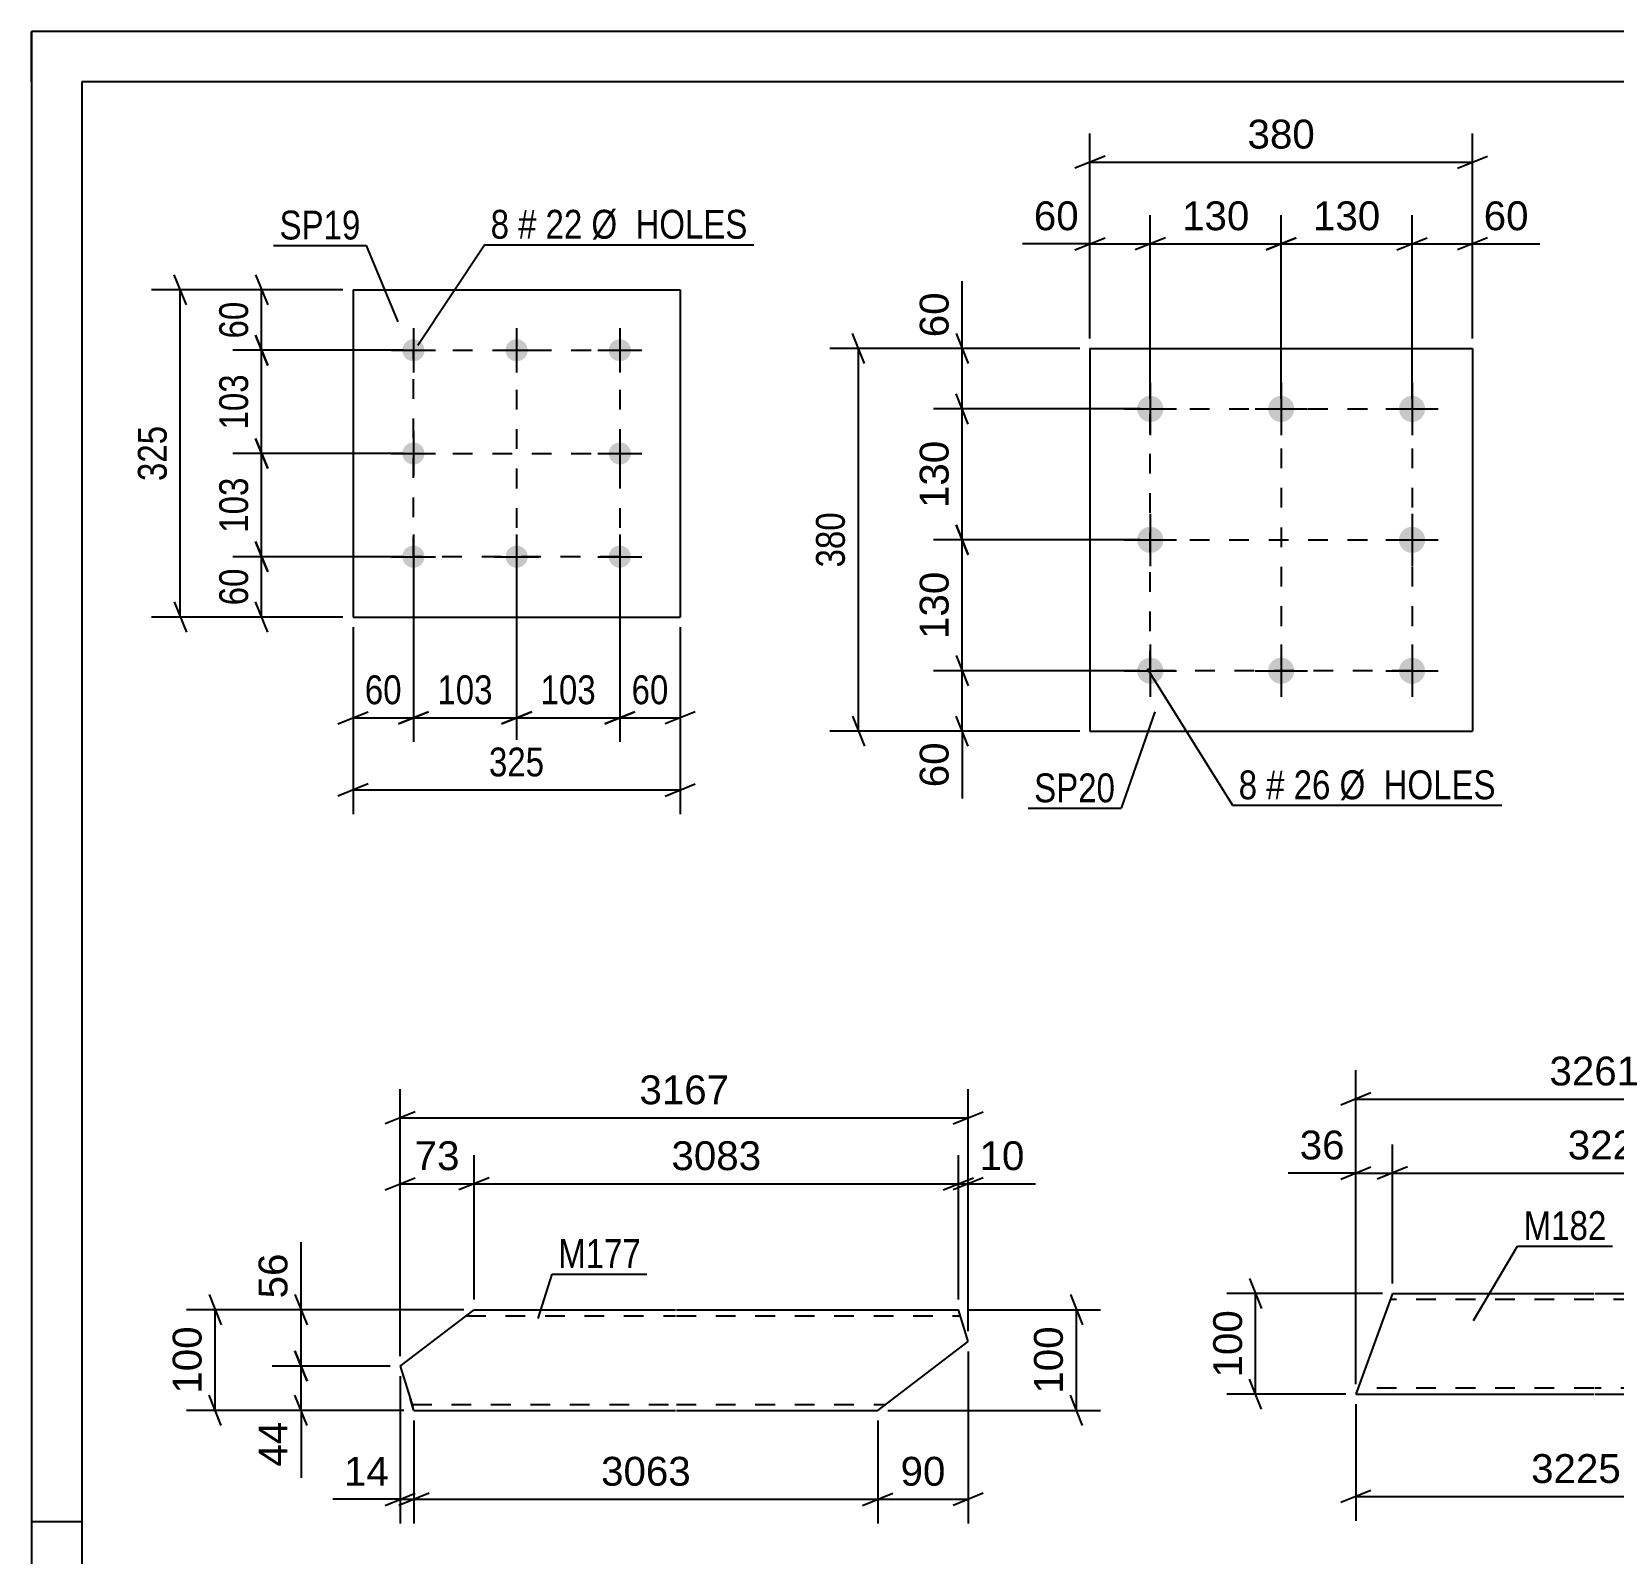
# Model space of a CAD drawing. Header units: millimetres. Extents: x 0 to 3371, y 0 to 1899.
# Drawn here: x 0 to 157.1, y 145.9 to 297 of the extents above; entities that cross this region are included whole.
import ezdxf

# ---------------------------------------------------------------- set-up
doc = ezdxf.new("R2010")
doc.units = ezdxf.units.MM
doc.linetypes.add('DXK_LINE_DOT2', pattern=[3.9198, 1.9599, -1.9599])
doc.styles.add('Arial', font='ARIAL.TTF', dxfattribs={"height": 0.2})
doc.styles.add('Arial Narrow', font='ARIALN.TTF', dxfattribs={"height": 0.2})

# ---------------------------------------------------------------- blocks, each defined once
blk = doc.blocks.new('Unknown-203761935-1135 - 11303')
at = {"color": 5, "linetype": 'Continuous'}
for p, q in [((420, 297), (0, 297)), ((0, 297), (0, 0)), ((0, 292), (0, 297)), ((415, 292), (5, 292)), ((5, 292), (5, 5)), ((5, 149), (0, 149))]:
    blk.add_line(p, q, dxfattribs=at)
blk = doc.blocks.new('Part-203761935-6361 - 6355')
at = {"color": 2, "linetype": 'Continuous'}
for p, q in [((135.18, 171.69), (131.54, 161.69)), ((135.18, 171.69), (155.18, 171.69)), ((155.28, 171.69), (178.92, 171.69)), ((178.88, 171.6), (175.28, 161.69)), ((178.92, 171.69), (178.88, 171.6)), ((131.54, 161.69), (155.18, 161.69)), ((155.28, 161.69), (175.28, 161.69))]:
    blk.add_line(p, q, dxfattribs=at)
at = {"color": 7, "linetype": 'DXK_LINE_DOT2'}
for p, q in [((155.18, 171.09), (134.96, 171.09)), ((178.7, 171.09), (155.28, 171.09)), ((155.18, 162.29), (131.76, 162.29)), ((175.5, 162.29), (155.28, 162.29))]:
    blk.add_line(p, q, dxfattribs=at)
blk = doc.blocks.new('Part-203761935-6753 - 6747')
at = {"color": 2, "linetype": 'Continuous'}
for p, q in [((105.13, 265.53), (105.13, 227.53)), ((105.13, 265.53), (143.13, 265.53)), ((143.13, 265.53), (143.13, 227.53)), ((105.13, 227.53), (143.13, 227.53))]:
    blk.add_line(p, q, dxfattribs=at)
blk = doc.blocks.new('Bolt-203761935-6786 - 6747')
at = {"linetype": 'Continuous'}
for points in [[(111.13, 260.83, -1), (111.13, 258.23, -1)], [(124.13, 260.83, -1), (124.13, 258.23, -1)], [(137.13, 260.83, -1), (137.13, 258.23, -1)], [(111.13, 247.83, -1), (111.13, 245.23, -1)], [(137.13, 247.83, -1), (137.13, 245.23, -1)], [(111.13, 234.83, -1), (111.13, 232.23, -1)], [(124.13, 234.83, -1), (124.13, 232.23, -1)], [(137.13, 234.83, -1), (137.13, 232.23, -1)]]:
    blk.add_hatch(color=1, dxfattribs=at).paths.add_polyline_path(points)
at = {"color": 1, "linetype": 'Continuous'}
for p, q in [((111.13, 262.13), (111.13, 256.93)), ((124.13, 262.13), (124.13, 256.93)), ((137.13, 262.13), (137.13, 256.93)), ((108.53, 259.53), (113.73, 259.53)), ((121.53, 259.53), (126.73, 259.53)), ((134.53, 259.53), (139.73, 259.53)), ((111.13, 249.13), (111.13, 243.93)), ((137.13, 249.13), (137.13, 243.93)), ((108.53, 246.53), (113.73, 246.53)), ((134.53, 246.53), (139.73, 246.53)), ((111.13, 236.13), (111.13, 230.93)), ((124.13, 236.13), (124.13, 230.93)), ((137.13, 236.13), (137.13, 230.93)), ((108.53, 233.53), (113.73, 233.53)), ((121.53, 233.53), (126.73, 233.53)), ((134.53, 233.53), (139.73, 233.53))]:
    blk.add_line(p, q, dxfattribs=at)
blk = doc.blocks.new('Part-203761935-7123 - 7117')
at = {"color": 2, "linetype": 'Continuous'}
for p, q in [((36.61, 164.48), (43.95, 170.08)), ((43.95, 170.08), (63.95, 170.08)), ((64.05, 170.08), (92.06, 170.08)), ((93.04, 166.93), (92.06, 170.08)), ((84.05, 160.08), (93.04, 166.93)), ((36.61, 164.48), (37.6, 161.28)), ((37.95, 160.17), (37.6, 161.28)), ((37.98, 160.08), (37.95, 160.17)), ((37.98, 160.08), (63.95, 160.08)), ((64.05, 160.08), (84.05, 160.08))]:
    blk.add_line(p, q, dxfattribs=at)
at = {"color": 7, "linetype": 'DXK_LINE_DOT2'}
for p, q in [((43.16, 169.48), (63.95, 169.48)), ((64.05, 169.48), (92.25, 169.48)), ((37.6, 161.28), (37.87, 160.43)), ((37.79, 160.68), (63.95, 160.68)), ((64.05, 160.68), (84.84, 160.68))]:
    blk.add_line(p, q, dxfattribs=at)
blk = doc.blocks.new('Part-203761935-11317 - 11316')
at = {"color": 2, "linetype": 'Continuous'}
for p, q in [((31.93, 271.36), (31.93, 238.86)), ((31.93, 271.36), (64.43, 271.36)), ((64.43, 271.36), (64.43, 238.86)), ((31.93, 238.86), (64.43, 238.86))]:
    blk.add_line(p, q, dxfattribs=at)
blk = doc.blocks.new('Bolt-203761935-11318 - 11316')
at = {"linetype": 'Continuous'}
for points in [[(37.93, 266.46, -1), (37.93, 264.26, -1)], [(48.18, 266.46, -1), (48.18, 264.26, -1)], [(58.43, 266.46, -1), (58.43, 264.26, -1)], [(37.93, 256.21, -1), (37.93, 254.01, -1)], [(58.43, 256.21, -1), (58.43, 254.01, -1)], [(37.93, 245.96, -1), (37.93, 243.76, -1)], [(48.18, 245.96, -1), (48.18, 243.76, -1)], [(58.43, 245.96, -1), (58.43, 243.76, -1)]]:
    blk.add_hatch(color=1, dxfattribs=at).paths.add_polyline_path(points)
at = {"color": 1, "linetype": 'Continuous'}
for p, q in [((37.93, 267.56), (37.93, 263.16)), ((48.18, 267.56), (48.18, 263.16)), ((58.43, 267.56), (58.43, 263.16)), ((35.73, 265.36), (40.13, 265.36)), ((45.98, 265.36), (50.38, 265.36)), ((56.23, 265.36), (60.63, 265.36)), ((37.93, 257.31), (37.93, 252.91)), ((58.43, 257.31), (58.43, 252.91)), ((35.73, 255.11), (40.13, 255.11)), ((56.23, 255.11), (60.63, 255.11)), ((37.93, 247.06), (37.93, 242.66)), ((48.18, 247.06), (48.18, 242.66)), ((58.43, 247.06), (58.43, 242.66)), ((35.73, 244.86), (40.13, 244.86)), ((45.98, 244.86), (50.38, 244.86)), ((56.23, 244.86), (60.63, 244.86))]:
    blk.add_line(p, q, dxfattribs=at)
blk = doc.blocks.new('Rectangle-203761935-11692 - 11316')
at = {"color": 1, "linetype": 'DXK_LINE_DOT2'}
blk.add_lwpolyline([(37.93, 265.36), (58.43, 265.36), (58.43, 244.86), (37.93, 244.86), (37.93, 265.36)], close=True, dxfattribs=at)
blk = doc.blocks.new('Rectangle-203761935-6874 - 6747')
at = {"color": 1, "linetype": 'DXK_LINE_DOT2'}
blk.add_lwpolyline([(111.13, 259.53), (137.13, 259.53), (137.13, 233.53), (111.13, 233.53), (111.13, 259.53)], close=True, dxfattribs=at)
blk = doc.blocks.new('Line-203761935-11702 - 11316')
at = {"color": 1, "linetype": 'DXK_LINE_DOT2'}
blk.add_line((48.18, 265.36), (48.18, 244.86), dxfattribs=at)
blk = doc.blocks.new('Line-203761935-6866 - 6747')
at = {"color": 1, "linetype": 'DXK_LINE_DOT2'}
blk.add_line((124.13, 259.53), (124.13, 233.53), dxfattribs=at)
blk = doc.blocks.new('Line-203761935-11709 - 11316')
at = {"color": 1, "linetype": 'DXK_LINE_DOT2'}
blk.add_line((37.93, 255.11), (58.43, 255.11), dxfattribs=at)
blk = doc.blocks.new('Line-203761935-6859 - 6747')
at = {"color": 1, "linetype": 'DXK_LINE_DOT2'}
blk.add_line((111.13, 246.53), (137.13, 246.53), dxfattribs=at)
blk = doc.blocks.new('StraightDimension-203761935-6417 - 6355')
at = {"color": 7, "linetype": 'Continuous'}
for p, q in [((131.54, 160.69), (131.54, 149.12)), ((175.28, 160.69), (175.28, 149.12)), ((133.04, 152.12), (130.04, 150.92)), ((131.54, 151.52), (175.28, 151.52)), ((173.78, 150.92), (176.78, 152.12))]:
    blk.add_line(p, q, dxfattribs=at)
at = {"color": 0}
blk.add_wipeout([(158.46, 152.27), (158.46, 156.47), (148.36, 156.47), (148.36, 152.27)], dxfattribs=at)
at = {"color": 3, "style": 'Arial'}
blk.add_text('3225', height=2.865, dxfattribs=at).set_placement((148.96, 152.87))
blk = doc.blocks.new('StraightDimension-203761935-6381 - 6355')
at = {"color": 7, "linetype": 'Continuous'}
for p, q in [((135.18, 172.69), (135.18, 186.5)), ((178.92, 172.69), (178.92, 186.5)), ((136.68, 184.25), (133.68, 183.05)), ((177.42, 183.05), (180.42, 184.25)), ((135.18, 183.65), (178.92, 183.65))]:
    blk.add_line(p, q, dxfattribs=at)
at = {"color": 0}
blk.add_wipeout([(162.1, 184.4), (162.1, 188.6), (152, 188.6), (152, 184.4)], dxfattribs=at)
at = {"color": 3, "style": 'Arial'}
blk.add_text('3225', height=2.865, dxfattribs=at).set_placement((152.6, 185))
blk = doc.blocks.new('StraightDimension-203761935-6364 - 6355')
at = {"color": 7, "linetype": 'Continuous'}
for p, q in [((131.54, 162.69), (131.54, 186.5)), ((135.18, 172.69), (135.18, 186.5)), ((130.04, 183.05), (133.04, 184.25)), ((136.68, 184.25), (133.68, 183.05)), ((131.54, 183.65), (135.18, 183.65))]:
    blk.add_line(p, q, dxfattribs=at)
at = {"color": 0}
blk.add_wipeout([(131.01, 184.4), (131.01, 188.6), (125.37, 188.6), (125.37, 184.4)], dxfattribs=at)
at = {"color": 7, "linetype": 'Continuous'}
blk.add_line((131.54, 183.65), (124.84, 183.65), dxfattribs=at)
blk.add_line((131.54, 183.65), (124.84, 183.65), dxfattribs=at)
at = {"color": 3, "style": 'Arial'}
blk.add_text('36', height=2.865, dxfattribs=at).set_placement((125.97, 185))
blk = doc.blocks.new('StraightDimension-203761935-6399 - 6355')
at = {"color": 7, "linetype": 'Continuous'}
for p, q in [((120.99, 173.19), (122.19, 170.19)), ((134.18, 171.69), (118.74, 171.69)), ((121.59, 161.69), (121.59, 171.69)), ((122.19, 160.19), (120.99, 163.19)), ((130.54, 161.69), (118.74, 161.69))]:
    blk.add_line(p, q, dxfattribs=at)
at = {"color": 0}
blk.add_wipeout([(120.84, 170.62), (116.64, 170.62), (116.64, 162.75), (120.84, 162.75)], dxfattribs=at)
at = {"color": 3, "style": 'Arial'}
blk.add_text('100', height=2.865, rotation=90.0002, dxfattribs=at).set_placement((120.24, 163.35))
blk = doc.blocks.new('StraightDimension-203761935-6452 - 6355')
at = {"color": 7, "linetype": 'Continuous'}
for p, q in [((131.54, 162.69), (131.54, 193.85)), ((178.92, 172.69), (178.92, 193.85)), ((133.04, 191.6), (130.04, 190.4)), ((131.54, 191), (178.92, 191)), ((177.42, 190.4), (180.42, 191.6))]:
    blk.add_line(p, q, dxfattribs=at)
at = {"color": 0}
blk.add_wipeout([(160.28, 191.75), (160.28, 195.95), (150.18, 195.95), (150.18, 191.75)], dxfattribs=at)
at = {"color": 3, "style": 'Arial'}
blk.add_text('3261', height=2.865, dxfattribs=at).set_placement((150.78, 192.35))
blk = doc.blocks.new('StraightDimension-203761935-6788 - 6747')
at = {"color": 7, "linetype": 'Continuous'}
for p, q in [((105.13, 266.53), (105.13, 286.89)), ((143.13, 266.53), (143.13, 286.89)), ((106.63, 284.64), (103.63, 283.44)), ((141.63, 283.44), (144.63, 284.64)), ((105.13, 284.04), (143.13, 284.04))]:
    blk.add_line(p, q, dxfattribs=at)
at = {"color": 0}
blk.add_wipeout([(128.06, 284.79), (128.06, 288.99), (120.19, 288.99), (120.19, 284.79)], dxfattribs=at)
at = {"color": 3, "style": 'Arial'}
blk.add_text('380', height=2.865, dxfattribs=at).set_placement((120.79, 285.39))
blk = doc.blocks.new('StraightDimension-203761935-6799 - 6747')
at = {"color": 7, "linetype": 'Continuous'}
for p, q in [((91.84, 235.03), (93.04, 232.03)), ((110.13, 233.53), (89.59, 233.53)), ((92.44, 227.53), (92.44, 233.53)), ((93.04, 226.03), (91.84, 229.03)), ((104.13, 227.53), (89.59, 227.53))]:
    blk.add_line(p, q, dxfattribs=at)
at = {"color": 0}
blk.add_wipeout([(91.69, 227), (87.49, 227), (87.49, 221.36), (91.69, 221.36)], dxfattribs=at)
at = {"color": 7, "linetype": 'Continuous'}
blk.add_line((92.44, 227.53), (92.44, 220.83), dxfattribs=at)
blk.add_line((92.44, 227.53), (92.44, 220.83), dxfattribs=at)
at = {"color": 3, "style": 'Arial'}
blk.add_text('60', height=2.865, rotation=90.0002, dxfattribs=at).set_placement((91.09, 221.96))
blk = doc.blocks.new('StraightDimension-203761935-6809 - 6747')
at = {"color": 7, "linetype": 'Continuous'}
for p, q in [((91.84, 267.03), (93.04, 264.03)), ((104.13, 265.53), (89.59, 265.53)), ((92.44, 259.53), (92.44, 265.53)), ((93.04, 258.03), (91.84, 261.03)), ((110.13, 259.53), (89.59, 259.53))]:
    blk.add_line(p, q, dxfattribs=at)
at = {"color": 0}
blk.add_wipeout([(91.69, 271.7), (87.49, 271.7), (87.49, 266.05), (91.69, 266.05)], dxfattribs=at)
at = {"color": 7, "linetype": 'Continuous'}
blk.add_line((92.44, 265.53), (92.44, 272.23), dxfattribs=at)
blk.add_line((92.44, 265.53), (92.44, 272.23), dxfattribs=at)
at = {"color": 3, "style": 'Arial'}
blk.add_text('60', height=2.865, rotation=90.0002, dxfattribs=at).set_placement((91.09, 266.65))
blk = doc.blocks.new('StraightDimension-203761935-6819 - 6747')
at = {"color": 7, "linetype": 'Continuous'}
for p, q in [((93.04, 245.03), (91.84, 248.03)), ((110.13, 246.53), (89.59, 246.53)), ((92.44, 233.53), (92.44, 246.53)), ((91.84, 235.03), (93.04, 232.03)), ((110.13, 233.53), (89.59, 233.53))]:
    blk.add_line(p, q, dxfattribs=at)
at = {"color": 0}
blk.add_wipeout([(91.69, 243.96), (87.49, 243.96), (87.49, 236.09), (91.69, 236.09)], dxfattribs=at)
at = {"color": 3, "style": 'Arial'}
blk.add_text('130', height=2.865, rotation=90.0002, dxfattribs=at).set_placement((91.09, 236.69))
blk = doc.blocks.new('StraightDimension-203761935-6821 - 6747')
at = {"color": 7, "linetype": 'Continuous'}
for p, q in [((93.04, 258.03), (91.84, 261.03)), ((110.13, 259.53), (89.59, 259.53)), ((92.44, 246.53), (92.44, 259.53)), ((91.84, 248.03), (93.04, 245.03)), ((110.13, 246.53), (89.59, 246.53))]:
    blk.add_line(p, q, dxfattribs=at)
at = {"color": 0}
blk.add_wipeout([(91.69, 256.96), (87.49, 256.96), (87.49, 249.09), (91.69, 249.09)], dxfattribs=at)
at = {"color": 3, "style": 'Arial'}
blk.add_text('130', height=2.865, rotation=90.0002, dxfattribs=at).set_placement((91.09, 249.69))
blk = doc.blocks.new('StraightDimension-203761935-6824 - 6747')
at = {"color": 7, "linetype": 'Continuous'}
for p, q in [((111.13, 260.53), (111.13, 278.78)), ((124.13, 260.53), (124.13, 278.78)), ((112.63, 276.53), (109.63, 275.33)), ((111.13, 275.93), (124.13, 275.93)), ((122.63, 275.33), (125.63, 276.53))]:
    blk.add_line(p, q, dxfattribs=at)
at = {"color": 0}
blk.add_wipeout([(121.56, 276.68), (121.56, 280.88), (113.69, 280.88), (113.69, 276.68)], dxfattribs=at)
at = {"color": 3, "style": 'Arial'}
blk.add_text('130', height=2.865, dxfattribs=at).set_placement((114.29, 277.28))
blk = doc.blocks.new('StraightDimension-203761935-6826 - 6747')
at = {"color": 7, "linetype": 'Continuous'}
for p, q in [((124.13, 260.53), (124.13, 278.78)), ((137.13, 260.53), (137.13, 278.78)), ((125.63, 276.53), (122.63, 275.33)), ((124.13, 275.93), (137.13, 275.93)), ((135.63, 275.33), (138.63, 276.53))]:
    blk.add_line(p, q, dxfattribs=at)
at = {"color": 0}
blk.add_wipeout([(134.56, 276.68), (134.56, 280.88), (126.69, 280.88), (126.69, 276.68)], dxfattribs=at)
at = {"color": 3, "style": 'Arial'}
blk.add_text('130', height=2.865, dxfattribs=at).set_placement((127.29, 277.28))
blk = doc.blocks.new('StraightDimension-203761935-6828 - 6747')
at = {"color": 7, "linetype": 'Continuous'}
for p, q in [((137.13, 260.53), (137.13, 278.78)), ((143.13, 266.53), (143.13, 278.78)), ((135.63, 275.33), (138.63, 276.53)), ((137.13, 275.93), (143.13, 275.93)), ((144.63, 276.53), (141.63, 275.33))]:
    blk.add_line(p, q, dxfattribs=at)
at = {"color": 0}
blk.add_wipeout([(149.3, 276.68), (149.3, 280.88), (143.65, 280.88), (143.65, 276.68)], dxfattribs=at)
at = {"color": 7, "linetype": 'Continuous'}
blk.add_line((143.13, 275.93), (149.83, 275.93), dxfattribs=at)
blk.add_line((143.13, 275.93), (149.83, 275.93), dxfattribs=at)
at = {"color": 3, "style": 'Arial'}
blk.add_text('60', height=2.865, dxfattribs=at).set_placement((144.25, 277.28))
blk = doc.blocks.new('StraightDimension-203761935-6838 - 6747')
at = {"color": 7, "linetype": 'Continuous'}
for p, q in [((105.13, 266.53), (105.13, 278.78)), ((111.13, 260.53), (111.13, 278.78)), ((103.63, 275.33), (106.63, 276.53)), ((105.13, 275.93), (111.13, 275.93)), ((112.63, 276.53), (109.63, 275.33))]:
    blk.add_line(p, q, dxfattribs=at)
at = {"color": 0}
blk.add_wipeout([(104.6, 276.68), (104.6, 280.88), (98.96, 280.88), (98.96, 276.68)], dxfattribs=at)
at = {"color": 7, "linetype": 'Continuous'}
blk.add_line((105.13, 275.93), (98.43, 275.93), dxfattribs=at)
blk.add_line((105.13, 275.93), (98.43, 275.93), dxfattribs=at)
at = {"color": 3, "style": 'Arial'}
blk.add_text('60', height=2.865, dxfattribs=at).set_placement((99.56, 277.28))
blk = doc.blocks.new('StraightDimension-203761935-6849 - 6747')
at = {"color": 7, "linetype": 'Continuous'}
for p, q in [((82.73, 264.03), (81.53, 267.03)), ((104.13, 265.53), (79.28, 265.53)), ((82.13, 227.53), (82.13, 265.53)), ((81.53, 229.03), (82.73, 226.03)), ((104.13, 227.53), (79.28, 227.53))]:
    blk.add_line(p, q, dxfattribs=at)
at = {"color": 0}
blk.add_wipeout([(81.38, 249.87), (77.18, 249.87), (77.18, 243.19), (81.38, 243.19)], dxfattribs=at)
at = {"color": 3, "style": 'Arial Narrow'}
blk.add_text('380', height=2.863, rotation=90.0002, dxfattribs=at).set_placement((80.78, 243.79))
blk = doc.blocks.new('StraightDimension-203761935-7333 - 7117')
at = {"color": 7, "linetype": 'Continuous'}
for p, q in [((43.95, 171.08), (43.95, 185.44)), ((92.06, 171.08), (92.06, 185.44)), ((45.45, 183.19), (42.45, 181.99)), ((43.95, 182.59), (92.06, 182.59)), ((90.56, 181.99), (93.56, 183.19))]:
    blk.add_line(p, q, dxfattribs=at)
at = {"color": 0}
blk.add_wipeout([(73.05, 183.34), (73.05, 187.54), (62.96, 187.54), (62.96, 183.34)], dxfattribs=at)
at = {"color": 3, "style": 'Arial'}
blk.add_text('3083', height=2.865, dxfattribs=at).set_placement((63.56, 183.94))
blk = doc.blocks.new('StraightDimension-203761935-7159 - 7117')
at = {"color": 7, "linetype": 'Continuous'}
for p, q in [((17.63, 171.58), (18.83, 168.58)), ((42.95, 170.08), (15.38, 170.08)), ((18.23, 160.08), (18.23, 170.08)), ((18.83, 158.58), (17.63, 161.58)), ((36.98, 160.08), (15.38, 160.08))]:
    blk.add_line(p, q, dxfattribs=at)
at = {"color": 0}
blk.add_wipeout([(17.48, 169.01), (13.28, 169.01), (13.28, 161.14), (17.48, 161.14)], dxfattribs=at)
at = {"color": 3, "style": 'Arial'}
blk.add_text('100', height=2.865, rotation=90.0002, dxfattribs=at).set_placement((16.88, 161.74))
blk = doc.blocks.new('StraightDimension-203761935-7215 - 7117')
at = {"color": 7, "linetype": 'Continuous'}
for p, q in [((26.16, 171.58), (27.36, 168.58)), ((42.95, 170.08), (23.91, 170.08)), ((26.76, 164.48), (26.76, 170.08)), ((27.36, 162.98), (26.16, 165.98)), ((35.61, 164.48), (23.91, 164.48))]:
    blk.add_line(p, q, dxfattribs=at)
at = {"color": 0}
blk.add_wipeout([(26.01, 176.25), (21.81, 176.25), (21.81, 170.6), (26.01, 170.6)], dxfattribs=at)
at = {"color": 7, "linetype": 'Continuous'}
blk.add_line((26.76, 170.08), (26.76, 176.77), dxfattribs=at)
blk.add_line((26.76, 170.08), (26.76, 176.77), dxfattribs=at)
at = {"color": 3, "style": 'Arial'}
blk.add_text('56', height=2.865, rotation=90.0002, dxfattribs=at).set_placement((25.41, 171.2))
blk = doc.blocks.new('StraightDimension-203761935-7191 - 7117')
at = {"color": 7, "linetype": 'Continuous'}
for p, q in [((26.16, 165.98), (27.36, 162.98)), ((35.61, 164.48), (23.91, 164.48)), ((26.76, 160.08), (26.76, 164.48)), ((27.36, 158.58), (26.16, 161.58)), ((36.98, 160.08), (23.91, 160.08))]:
    blk.add_line(p, q, dxfattribs=at)
at = {"color": 0}
blk.add_wipeout([(26.01, 159.55), (21.81, 159.55), (21.81, 153.9), (26.01, 153.9)], dxfattribs=at)
at = {"color": 7, "linetype": 'Continuous'}
blk.add_line((26.76, 160.08), (26.76, 153.38), dxfattribs=at)
blk.add_line((26.76, 160.08), (26.76, 153.38), dxfattribs=at)
at = {"color": 3, "style": 'Arial'}
blk.add_text('44', height=2.865, rotation=90.0002, dxfattribs=at).set_placement((25.41, 154.5))
blk = doc.blocks.new('StraightDimension-203761935-7126 - 7117')
at = {"color": 7, "linetype": 'Continuous'}
for p, q in [((103.19, 171.58), (104.39, 168.58)), ((93.06, 170.08), (106.19, 170.08)), ((103.79, 160.08), (103.79, 170.08)), ((104.39, 158.58), (103.19, 161.58)), ((85.05, 160.08), (106.19, 160.08))]:
    blk.add_line(p, q, dxfattribs=at)
at = {"color": 0}
blk.add_wipeout([(103.04, 169.01), (98.84, 169.01), (98.84, 161.14), (103.04, 161.14)], dxfattribs=at)
at = {"color": 3, "style": 'Arial'}
blk.add_text('100', height=2.865, rotation=90.0002, dxfattribs=at).set_placement((102.44, 161.74))
blk = doc.blocks.new('StraightDimension-203761935-7240 - 7117')
at = {"color": 7, "linetype": 'Continuous'}
for p, q in [((36.61, 163.48), (36.61, 148.85)), ((37.98, 159.08), (37.98, 148.85)), ((35.11, 150.65), (38.11, 151.85)), ((39.48, 151.85), (36.48, 150.65)), ((36.61, 151.25), (37.98, 151.25))]:
    blk.add_line(p, q, dxfattribs=at)
at = {"color": 0}
blk.add_wipeout([(36.08, 152), (36.08, 156.2), (30.43, 156.2), (30.43, 152)], dxfattribs=at)
at = {"color": 7, "linetype": 'Continuous'}
blk.add_line((36.61, 151.25), (29.91, 151.25), dxfattribs=at)
blk.add_line((36.61, 151.25), (29.91, 151.25), dxfattribs=at)
at = {"color": 3, "style": 'Arial'}
blk.add_text('14', height=2.865, dxfattribs=at).set_placement((31.03, 152.6))
blk = doc.blocks.new('StraightDimension-203761935-7257 - 7117')
at = {"color": 7, "linetype": 'Continuous'}
for p, q in [((37.98, 159.08), (37.98, 148.85)), ((84.05, 159.08), (84.05, 148.85)), ((39.48, 151.85), (36.48, 150.65)), ((37.98, 151.25), (84.05, 151.25)), ((82.55, 150.65), (85.55, 151.85))]:
    blk.add_line(p, q, dxfattribs=at)
at = {"color": 0}
blk.add_wipeout([(66.06, 152), (66.06, 156.2), (55.97, 156.2), (55.97, 152)], dxfattribs=at)
at = {"color": 3, "style": 'Arial'}
blk.add_text('3063', height=2.865, dxfattribs=at).set_placement((56.57, 152.6))
blk = doc.blocks.new('StraightDimension-203761935-7281 - 7117')
at = {"color": 7, "linetype": 'Continuous'}
for p, q in [((93.04, 165.93), (93.04, 148.85)), ((84.05, 159.08), (84.05, 148.85)), ((82.55, 150.65), (85.55, 151.85)), ((84.05, 151.25), (93.04, 151.25)), ((94.54, 151.85), (91.54, 150.65))]:
    blk.add_line(p, q, dxfattribs=at)
at = {"color": 0}
blk.add_wipeout([(91.37, 152), (91.37, 156.2), (85.72, 156.2), (85.72, 152)], dxfattribs=at)
at = {"color": 3, "style": 'Arial'}
blk.add_text('90', height=2.865, dxfattribs=at).set_placement((86.32, 152.6))
blk = doc.blocks.new('StraightDimension-203761935-7299 - 7117')
at = {"color": 7, "linetype": 'Continuous'}
for p, q in [((92.06, 171.08), (92.06, 185.44)), ((93.04, 167.93), (93.04, 185.44)), ((90.56, 181.99), (93.56, 183.19)), ((94.54, 183.19), (91.54, 181.99)), ((92.06, 182.59), (93.04, 182.59))]:
    blk.add_line(p, q, dxfattribs=at)
at = {"color": 0}
blk.add_wipeout([(99.21, 183.34), (99.21, 187.54), (93.57, 187.54), (93.57, 183.34)], dxfattribs=at)
at = {"color": 7, "linetype": 'Continuous'}
blk.add_line((93.04, 182.59), (99.74, 182.59), dxfattribs=at)
blk.add_line((93.04, 182.59), (99.74, 182.59), dxfattribs=at)
at = {"color": 3, "style": 'Arial'}
blk.add_text('10', height=2.865, dxfattribs=at).set_placement((94.17, 183.94))
blk = doc.blocks.new('StraightDimension-203761935-7316 - 7117')
at = {"color": 7, "linetype": 'Continuous'}
for p, q in [((36.61, 165.48), (36.61, 185.44)), ((43.95, 171.08), (43.95, 185.44)), ((35.11, 181.99), (38.11, 183.19)), ((36.61, 182.59), (43.95, 182.59)), ((45.45, 183.19), (42.45, 181.99))]:
    blk.add_line(p, q, dxfattribs=at)
at = {"color": 0}
blk.add_wipeout([(43.1, 183.34), (43.1, 187.54), (37.45, 187.54), (37.45, 183.34)], dxfattribs=at)
at = {"color": 3, "style": 'Arial'}
blk.add_text('73', height=2.865, dxfattribs=at).set_placement((38.05, 183.94))
blk = doc.blocks.new('StraightDimension-203761935-7358 - 7117')
at = {"color": 7, "linetype": 'Continuous'}
for p, q in [((36.61, 165.48), (36.61, 191.98)), ((93.04, 167.93), (93.04, 191.98)), ((38.11, 189.73), (35.11, 188.53)), ((36.61, 189.13), (93.04, 189.13)), ((91.54, 188.53), (94.54, 189.73))]:
    blk.add_line(p, q, dxfattribs=at)
at = {"color": 0}
blk.add_wipeout([(69.87, 189.88), (69.87, 194.08), (59.78, 194.08), (59.78, 189.88)], dxfattribs=at)
at = {"color": 3, "style": 'Arial'}
blk.add_text('3167', height=2.865, dxfattribs=at).set_placement((60.38, 190.48))
blk = doc.blocks.new('StraightDimension-203761935-11472 - 11316')
at = {"color": 7, "linetype": 'Continuous'}
for p, q in [((22.25, 272.86), (23.45, 269.86)), ((30.93, 271.36), (20, 271.36)), ((22.85, 265.36), (22.85, 271.36)), ((23.45, 263.86), (22.25, 266.86)), ((36.93, 265.36), (20, 265.36))]:
    blk.add_line(p, q, dxfattribs=at)
at = {"color": 0}
blk.add_wipeout([(22.1, 270.79), (17.9, 270.79), (17.9, 265.93), (22.1, 265.93)], dxfattribs=at)
at = {"color": 3, "style": 'Arial Narrow'}
blk.add_text('60', height=2.863, rotation=90.0002, dxfattribs=at).set_placement((21.5, 266.53))
blk = doc.blocks.new('StraightDimension-203761935-11473 - 11316')
at = {"color": 7, "linetype": 'Continuous'}
for p, q in [((22.25, 266.86), (23.45, 263.86)), ((36.93, 265.36), (20, 265.36)), ((22.85, 255.11), (22.85, 265.36)), ((23.45, 253.61), (22.25, 256.61)), ((36.93, 255.11), (20, 255.11))]:
    blk.add_line(p, q, dxfattribs=at)
at = {"color": 0}
blk.add_wipeout([(22.1, 263.58), (17.9, 263.58), (17.9, 256.89), (22.1, 256.89)], dxfattribs=at)
at = {"color": 3, "style": 'Arial Narrow'}
blk.add_text('103', height=2.863, rotation=90.0002, dxfattribs=at).set_placement((21.5, 257.49))
blk = doc.blocks.new('StraightDimension-203761935-11474 - 11316')
at = {"color": 7, "linetype": 'Continuous'}
for p, q in [((22.25, 256.61), (23.45, 253.61)), ((36.93, 255.11), (20, 255.11)), ((22.85, 244.86), (22.85, 255.11)), ((23.45, 243.36), (22.25, 246.36)), ((36.93, 244.86), (20, 244.86))]:
    blk.add_line(p, q, dxfattribs=at)
at = {"color": 0}
blk.add_wipeout([(22.1, 253.33), (17.9, 253.33), (17.9, 246.64), (22.1, 246.64)], dxfattribs=at)
at = {"color": 3, "style": 'Arial Narrow'}
blk.add_text('103', height=2.863, rotation=90.0002, dxfattribs=at).set_placement((21.5, 247.24))
blk = doc.blocks.new('StraightDimension-203761935-11475 - 11316')
at = {"color": 7, "linetype": 'Continuous'}
for p, q in [((22.25, 246.36), (23.45, 243.36)), ((36.93, 244.86), (20, 244.86)), ((22.85, 238.86), (22.85, 244.86)), ((30.93, 238.86), (20, 238.86)), ((23.45, 237.36), (22.25, 240.36))]:
    blk.add_line(p, q, dxfattribs=at)
at = {"color": 0}
blk.add_wipeout([(22.1, 244.29), (17.9, 244.29), (17.9, 239.43), (22.1, 239.43)], dxfattribs=at)
at = {"color": 3, "style": 'Arial Narrow'}
blk.add_text('60', height=2.863, rotation=90.0002, dxfattribs=at).set_placement((21.5, 240.03))
blk = doc.blocks.new('StraightDimension-203761935-11488 - 11316')
at = {"color": 7, "linetype": 'Continuous'}
for p, q in [((15.37, 269.86), (14.17, 272.86)), ((30.93, 271.36), (11.92, 271.36)), ((14.77, 238.86), (14.77, 271.36)), ((30.93, 238.86), (11.92, 238.86)), ((14.17, 240.36), (15.37, 237.36))]:
    blk.add_line(p, q, dxfattribs=at)
at = {"color": 0}
blk.add_wipeout([(14.02, 258.45), (9.82, 258.45), (9.82, 251.77), (14.02, 251.77)], dxfattribs=at)
at = {"color": 3, "style": 'Arial Narrow'}
blk.add_text('325', height=2.863, rotation=90.0002, dxfattribs=at).set_placement((13.42, 252.37))
blk = doc.blocks.new('StraightDimension-203761935-11492 - 11316')
at = {"color": 7, "linetype": 'Continuous'}
for p, q in [((58.43, 243.86), (58.43, 226.46)), ((64.43, 237.86), (64.43, 226.46)), ((56.93, 228.26), (59.93, 229.46)), ((65.93, 229.46), (62.93, 228.26)), ((58.43, 228.86), (64.43, 228.86))]:
    blk.add_line(p, q, dxfattribs=at)
at = {"color": 0}
blk.add_wipeout([(63.85, 229.61), (63.85, 233.81), (59, 233.81), (59, 229.61)], dxfattribs=at)
at = {"color": 3, "style": 'Arial Narrow'}
blk.add_text('60', height=2.863, dxfattribs=at).set_placement((59.6, 230.21))
blk = doc.blocks.new('StraightDimension-203761935-11493 - 11316')
at = {"color": 7, "linetype": 'Continuous'}
for p, q in [((48.18, 243.86), (48.18, 226.46)), ((58.43, 243.86), (58.43, 226.46)), ((46.68, 228.26), (49.68, 229.46)), ((59.93, 229.46), (56.93, 228.26)), ((48.18, 228.86), (58.43, 228.86))]:
    blk.add_line(p, q, dxfattribs=at)
at = {"color": 0}
blk.add_wipeout([(56.64, 229.61), (56.64, 233.81), (49.96, 233.81), (49.96, 229.61)], dxfattribs=at)
at = {"color": 3, "style": 'Arial Narrow'}
blk.add_text('103', height=2.863, dxfattribs=at).set_placement((50.56, 230.21))
blk = doc.blocks.new('StraightDimension-203761935-11494 - 11316')
at = {"color": 7, "linetype": 'Continuous'}
for p, q in [((37.93, 243.86), (37.93, 226.46)), ((48.18, 243.86), (48.18, 226.46)), ((36.43, 228.26), (39.43, 229.46)), ((49.68, 229.46), (46.68, 228.26)), ((37.93, 228.86), (48.18, 228.86))]:
    blk.add_line(p, q, dxfattribs=at)
at = {"color": 0}
blk.add_wipeout([(46.39, 229.61), (46.39, 233.81), (39.71, 233.81), (39.71, 229.61)], dxfattribs=at)
at = {"color": 3, "style": 'Arial Narrow'}
blk.add_text('103', height=2.863, dxfattribs=at).set_placement((40.31, 230.21))
blk = doc.blocks.new('StraightDimension-203761935-11495 - 11316')
at = {"color": 7, "linetype": 'Continuous'}
for p, q in [((37.93, 243.86), (37.93, 226.46)), ((31.93, 237.86), (31.93, 226.46)), ((30.43, 228.26), (33.43, 229.46)), ((39.43, 229.46), (36.43, 228.26)), ((31.93, 228.86), (37.93, 228.86))]:
    blk.add_line(p, q, dxfattribs=at)
at = {"color": 0}
blk.add_wipeout([(37.35, 229.61), (37.35, 233.81), (32.5, 233.81), (32.5, 229.61)], dxfattribs=at)
at = {"color": 3, "style": 'Arial Narrow'}
blk.add_text('60', height=2.863, dxfattribs=at).set_placement((33.1, 230.21))
blk = doc.blocks.new('StraightDimension-203761935-11508 - 11316')
at = {"color": 7, "linetype": 'Continuous'}
for p, q in [((31.93, 237.86), (31.93, 219.29)), ((64.43, 237.86), (64.43, 219.29)), ((33.43, 222.29), (30.43, 221.09)), ((31.93, 221.69), (64.43, 221.69)), ((62.93, 221.09), (65.93, 222.29))]:
    blk.add_line(p, q, dxfattribs=at)
at = {"color": 0}
blk.add_wipeout([(51.52, 222.44), (51.52, 226.64), (44.83, 226.64), (44.83, 222.44)], dxfattribs=at)
at = {"color": 3, "style": 'Arial Narrow'}
blk.add_text('325', height=2.863, dxfattribs=at).set_placement((45.43, 223.04))
blk = doc.blocks.new('Mark-203761935-6357 - 6355')
at = {"color": 0}
blk.add_wipeout([(156.45, 177), (156.45, 180), (148.22, 180), (148.22, 177)], dxfattribs=at)
blk.add_wipeout([(156.45, 177), (156.45, 180), (148.22, 180), (148.22, 177)], dxfattribs=at)
at = {"color": 30, "linetype": 'Continuous'}
for p, q in [((143.24, 168.99), (147.62, 176.4)), ((147.62, 176.4), (157.05, 176.4))]:
    blk.add_line(p, q, dxfattribs=at)
at = {"color": 3, "style": 'Arial Narrow'}
blk.add_text('M182', height=2.863, dxfattribs=at).set_placement((148.22, 177))
blk = doc.blocks.new('Mark-203761935-6749 - 6747')
at = {"color": 0}
blk.add_wipeout([(107.62, 220.47), (107.62, 223.47), (99.59, 223.47), (99.59, 220.47)], dxfattribs=at)
blk.add_wipeout([(107.62, 220.47), (107.62, 223.47), (99.59, 223.47), (99.59, 220.47)], dxfattribs=at)
at = {"color": 30, "linetype": 'Continuous'}
for p in [(111.59, 229.44), (98.99, 219.87)]:
    blk.add_line(p, (108.22, 219.87), dxfattribs=at)
at = {"color": 3, "style": 'Arial Narrow'}
blk.add_text('SP20', height=2.863, dxfattribs=at).set_placement((99.59, 220.47))
blk = doc.blocks.new('Mark-203761935-6782 - 6747')
at = {"color": 0}
for points in [[(121.74, 220.77), (121.74, 223.77), (119.91, 223.77), (119.91, 220.77)], [(124.47, 220.77), (124.47, 223.77), (122.64, 223.77), (122.64, 220.77)], [(129.03, 220.77), (129.03, 223.77), (125.37, 223.77), (125.37, 220.77)], [(145.45, 220.77), (145.45, 223.77), (129.93, 223.77), (129.93, 220.77)]]:
    blk.add_wipeout(points, dxfattribs=at)
for points in [[(121.74, 220.77), (121.74, 223.77), (119.91, 223.77), (119.91, 220.77)], [(124.47, 220.77), (124.47, 223.77), (122.64, 223.77), (122.64, 220.77)], [(129.03, 220.77), (129.03, 223.77), (125.37, 223.77), (125.37, 220.77)], [(145.45, 220.77), (145.45, 223.77), (129.93, 223.77), (129.93, 220.77)]]:
    blk.add_wipeout(points, dxfattribs=at)
at = {"color": 7, "linetype": 'Continuous'}
for p, q in [((110.82, 233.75), (119.31, 220.17)), ((119.31, 220.17), (146.05, 220.17))]:
    blk.add_line(p, q, dxfattribs=at)
at = {"color": 3, "style": 'Arial Narrow'}
for s, height, p in [('8', 2.86, (119.91, 220.77)), ('#', 2.86, (122.64, 220.77)), ('26', 2.863, (125.37, 220.77)), ('Ø  HOLES', 2.863, (129.93, 220.77))]:
    blk.add_text(s, height=height, dxfattribs=at).set_placement(p)
blk = doc.blocks.new('Mark-203761935-7119 - 7117')
at = {"color": 0}
blk.add_wipeout([(60.53, 174.22), (60.53, 177.22), (52.31, 177.22), (52.31, 174.22)], dxfattribs=at)
blk.add_wipeout([(60.53, 174.22), (60.53, 177.22), (52.31, 177.22), (52.31, 174.22)], dxfattribs=at)
at = {"color": 30, "linetype": 'Continuous'}
for p, q in [((50.32, 169.19), (51.71, 173.62)), ((51.71, 173.62), (61.13, 173.62))]:
    blk.add_line(p, q, dxfattribs=at)
at = {"color": 3, "style": 'Arial Narrow'}
blk.add_text('M177', height=2.863, dxfattribs=at).set_placement((52.31, 174.22))
blk = doc.blocks.new('Mark-203761935-11517 - 11316')
at = {"color": 0}
blk.add_wipeout([(32.67, 276.36), (32.67, 279.36), (24.63, 279.36), (24.63, 276.36)], dxfattribs=at)
blk.add_wipeout([(32.67, 276.36), (32.67, 279.36), (24.63, 279.36), (24.63, 276.36)], dxfattribs=at)
at = {"color": 30, "linetype": 'Continuous'}
for p in [(24.03, 275.76), (36.4, 268.17)]:
    blk.add_line(p, (33.27, 275.76), dxfattribs=at)
at = {"color": 3, "style": 'Arial Narrow'}
blk.add_text('SP19', height=2.863, dxfattribs=at).set_placement((24.63, 276.36))
blk = doc.blocks.new('Mark-203761935-11520 - 11316')
at = {"color": 0}
for points in [[(47.42, 276.44), (47.42, 279.44), (45.6, 279.44), (45.6, 276.44)], [(50.15, 276.44), (50.15, 279.44), (48.32, 279.44), (48.32, 276.44)], [(54.71, 276.44), (54.71, 279.44), (51.05, 279.44), (51.05, 276.44)], [(71.14, 276.44), (71.14, 279.44), (55.61, 279.44), (55.61, 276.44)]]:
    blk.add_wipeout(points, dxfattribs=at)
for points in [[(47.42, 276.44), (47.42, 279.44), (45.6, 279.44), (45.6, 276.44)], [(50.15, 276.44), (50.15, 279.44), (48.32, 279.44), (48.32, 276.44)], [(54.71, 276.44), (54.71, 279.44), (51.05, 279.44), (51.05, 276.44)], [(71.14, 276.44), (71.14, 279.44), (55.61, 279.44), (55.61, 276.44)]]:
    blk.add_wipeout(points, dxfattribs=at)
at = {"color": 7, "linetype": 'Continuous'}
for p, q in [((38.37, 265.87), (45, 275.84)), ((45, 275.84), (71.74, 275.84))]:
    blk.add_line(p, q, dxfattribs=at)
at = {"color": 3, "style": 'Arial Narrow'}
for s, height, p in [('8', 2.86, (45.6, 276.44)), ('#', 2.86, (48.32, 276.44)), ('22', 2.863, (51.05, 276.44)), ('Ø  HOLES', 2.863, (55.61, 276.44))]:
    blk.add_text(s, height=height, dxfattribs=at).set_placement(p)

msp = doc.modelspace()

# ---------------------------------------------------------------- block references
for name in ['Unknown-203761935-1135 - 11303', 'Part-203761935-11317 - 11316', 'Bolt-203761935-11318 - 11316', 'Rectangle-203761935-11692 - 11316', 'Line-203761935-11702 - 11316', 'Part-203761935-6753 - 6747', 'Bolt-203761935-6786 - 6747', 'Rectangle-203761935-6874 - 6747', 'Line-203761935-6866 - 6747', 'Line-203761935-11709 - 11316', 'Line-203761935-6859 - 6747', 'Part-203761935-6361 - 6355', 'Part-203761935-7123 - 7117']:
    msp.add_blockref(name, (0, 0))

# ---------------------------------------------------------------- next in the draw order: block references
for name in ['StraightDimension-203761935-6788 - 6747', 'Mark-203761935-11520 - 11316', 'StraightDimension-203761935-11472 - 11316', 'StraightDimension-203761935-11492 - 11316', 'StraightDimension-203761935-6799 - 6747', 'StraightDimension-203761935-6381 - 6355', 'StraightDimension-203761935-7333 - 7117', 'StraightDimension-203761935-6417 - 6355']:
    msp.add_blockref(name, (0, 0))

# ---------------------------------------------------------------- next in the draw order: block references
for name in ['StraightDimension-203761935-6809 - 6747', 'StraightDimension-203761935-11473 - 11316', 'StraightDimension-203761935-6819 - 6747', 'StraightDimension-203761935-11493 - 11316', 'StraightDimension-203761935-6364 - 6355', 'StraightDimension-203761935-7159 - 7117', 'StraightDimension-203761935-7126 - 7117']:
    msp.add_blockref(name, (0, 0))

# ---------------------------------------------------------------- next in the draw order: block references
for name in ['StraightDimension-203761935-6821 - 6747', 'StraightDimension-203761935-11474 - 11316', 'StraightDimension-203761935-7299 - 7117', 'StraightDimension-203761935-7215 - 7117', 'StraightDimension-203761935-6399 - 6355']:
    msp.add_blockref(name, (0, 0))

# ---------------------------------------------------------------- next in the draw order: block references
for name in ['StraightDimension-203761935-6824 - 6747', 'StraightDimension-203761935-11475 - 11316', 'StraightDimension-203761935-6452 - 6355', 'StraightDimension-203761935-7191 - 7117']:
    msp.add_blockref(name, (0, 0))

# ---------------------------------------------------------------- next in the draw order: block references
for name in ['StraightDimension-203761935-6838 - 6747', 'StraightDimension-203761935-6826 - 6747', 'StraightDimension-203761935-11488 - 11316', 'StraightDimension-203761935-11494 - 11316', 'StraightDimension-203761935-7316 - 7117', 'Mark-203761935-6357 - 6355', 'StraightDimension-203761935-7240 - 7117']:
    msp.add_blockref(name, (0, 0))

# ---------------------------------------------------------------- next in the draw order: block references
for name in ['StraightDimension-203761935-6828 - 6747', 'Mark-203761935-11517 - 11316', 'StraightDimension-203761935-6849 - 6747', 'StraightDimension-203761935-11495 - 11316', 'StraightDimension-203761935-7257 - 7117']:
    msp.add_blockref(name, (0, 0))

# ---------------------------------------------------------------- next in the draw order: block references
for name in ['StraightDimension-203761935-11508 - 11316', 'Mark-203761935-6749 - 6747', 'StraightDimension-203761935-7281 - 7117']:
    msp.add_blockref(name, (0, 0))

# ---------------------------------------------------------------- next in the draw order: block references
for name in ['Mark-203761935-6782 - 6747', 'StraightDimension-203761935-7358 - 7117']:
    msp.add_blockref(name, (0, 0))

# ---------------------------------------------------------------- next in the draw order: block references
msp.add_blockref('Mark-203761935-7119 - 7117', (0, 0))

doc.saveas('drawing.dxf')
